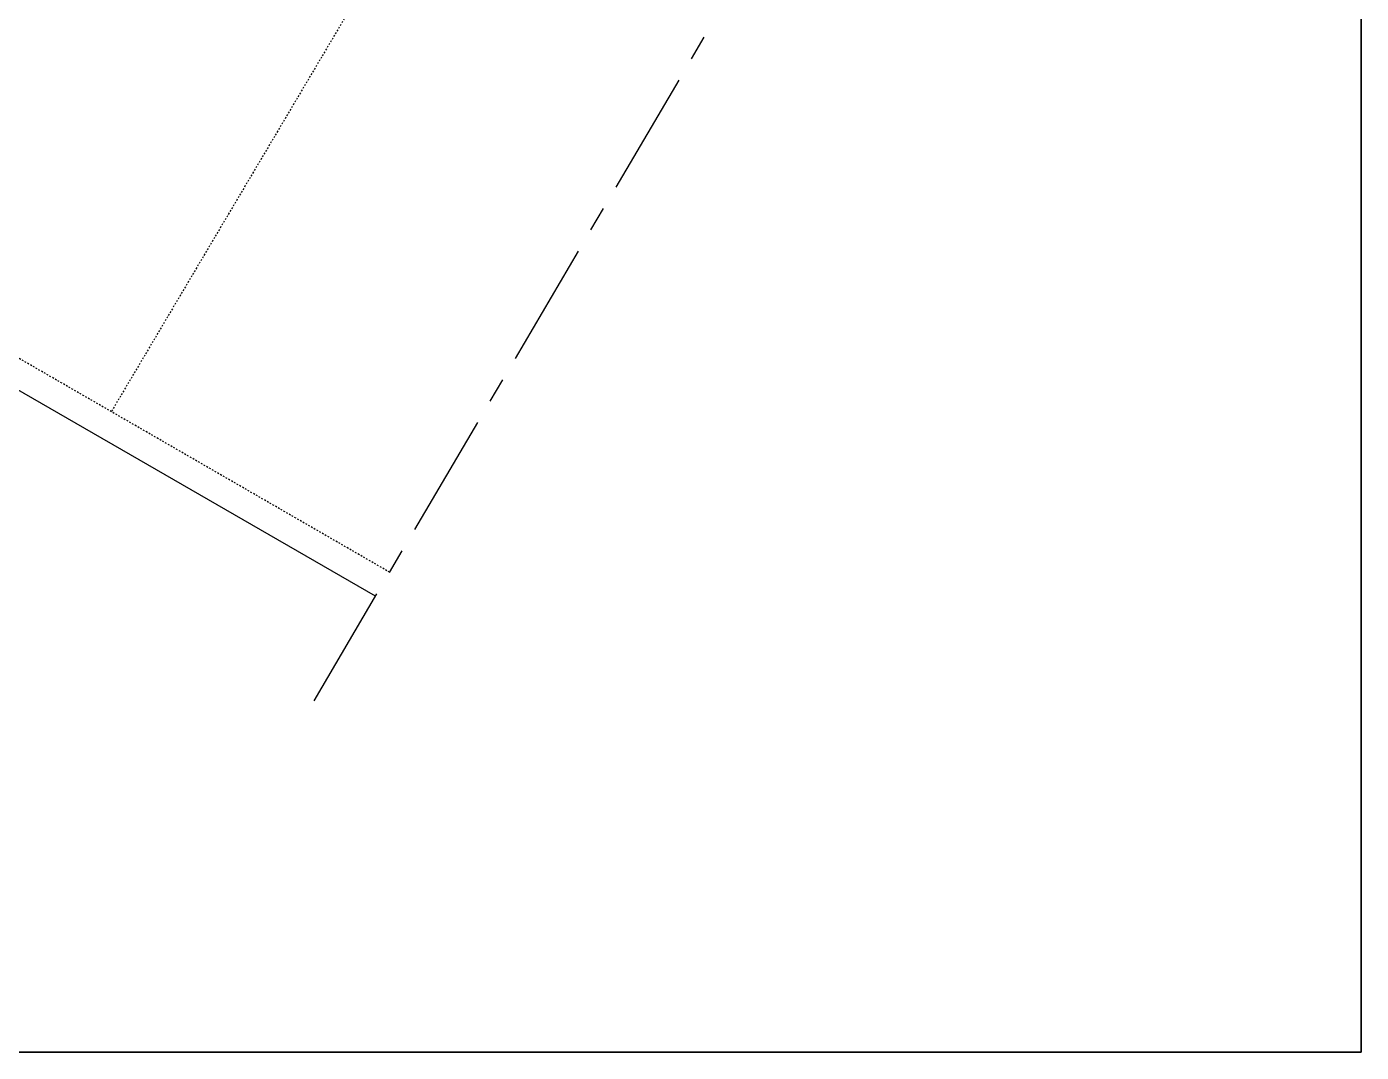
# Model space of a CAD drawing. Header units: millimetres. Extents: x -153 to 2280, y 0 to 724.
# Drawn here: x 1736 to 1820, y 397 to 461.6 of the extents above; entities that cross this region are included whole.
import ezdxf

# ---------------------------------------------------------------- set-up
doc = ezdxf.new("R2010")
doc.units = ezdxf.units.MM
doc.header["$LTSCALE"] = 0.025
doc.header["$MEASUREMENT"] = 0
doc.linetypes.add('CENTER', pattern=[2, 1.25, -0.25, 0.25, -0.25])
doc.linetypes.add('HIDDEN', pattern=[0.375, 0.25, -0.125])
for name, color, linetype in [('ASSI', 1, 'CENTER'), ('FINE', 7, 'Continuous'), ('MARCHIO', 7, 'Continuous'), ('NASCOSTA', 7, 'HIDDEN')]:
    doc.layers.add(name, color=color, linetype=linetype)

msp = doc.modelspace()

# ---------------------------------------------------------------- linework, layer by layer
at = {"layer": 'ASSI', "ltscale": 250}
msp.add_line((1754.122264536298, 419.1240033504772), (1801.554058949595, 499.8392360476035), dxfattribs=at)
at = {"layer": 'FINE'}
msp.add_lwpolyline([(1757.989805004416, 425.7054416601819), (1678.968202400046, 471.3285851956105), (1678.968202400046, 531.3730131913316), (1726.618837494657, 503.8619061924012)], dxfattribs=at)
at = {"layer": 'MARCHIO'}
for points in [[(1610.00000178065, 397.0000004756924), (1610.00000178065, 694.0000004756923), (1820.00000178065, 694.0000004756923), (1820.00000178065, 397.0000004756924)], [(1610.000002465813, 397.0000008601816), (1610.000002465813, 694.0000008601814), (1820.000002465813, 694.0000008601814), (1820.000002465813, 397.0000008601816)], [(1820.000003056764, 693.9999994246718), (1610.000003056764, 693.9999994246718), (1610.000003056764, 396.9999994246719), (1820.000003056764, 396.9999994246719)]]:
    msp.add_lwpolyline(points, close=True, dxfattribs=at)
at = {"layer": 'NASCOSTA'}
msp.add_line((1758.876453150339, 427.2142610566204), (1678.968202400046, 473.3493111377742), dxfattribs=at)
msp.add_lwpolyline([(1678.968202400046, 520.6122317653013), (1762.235180331347, 472.5380196420582), (1741.367539611997, 437.3230370012)], dxfattribs=at)

doc.saveas('drawing.dxf')
